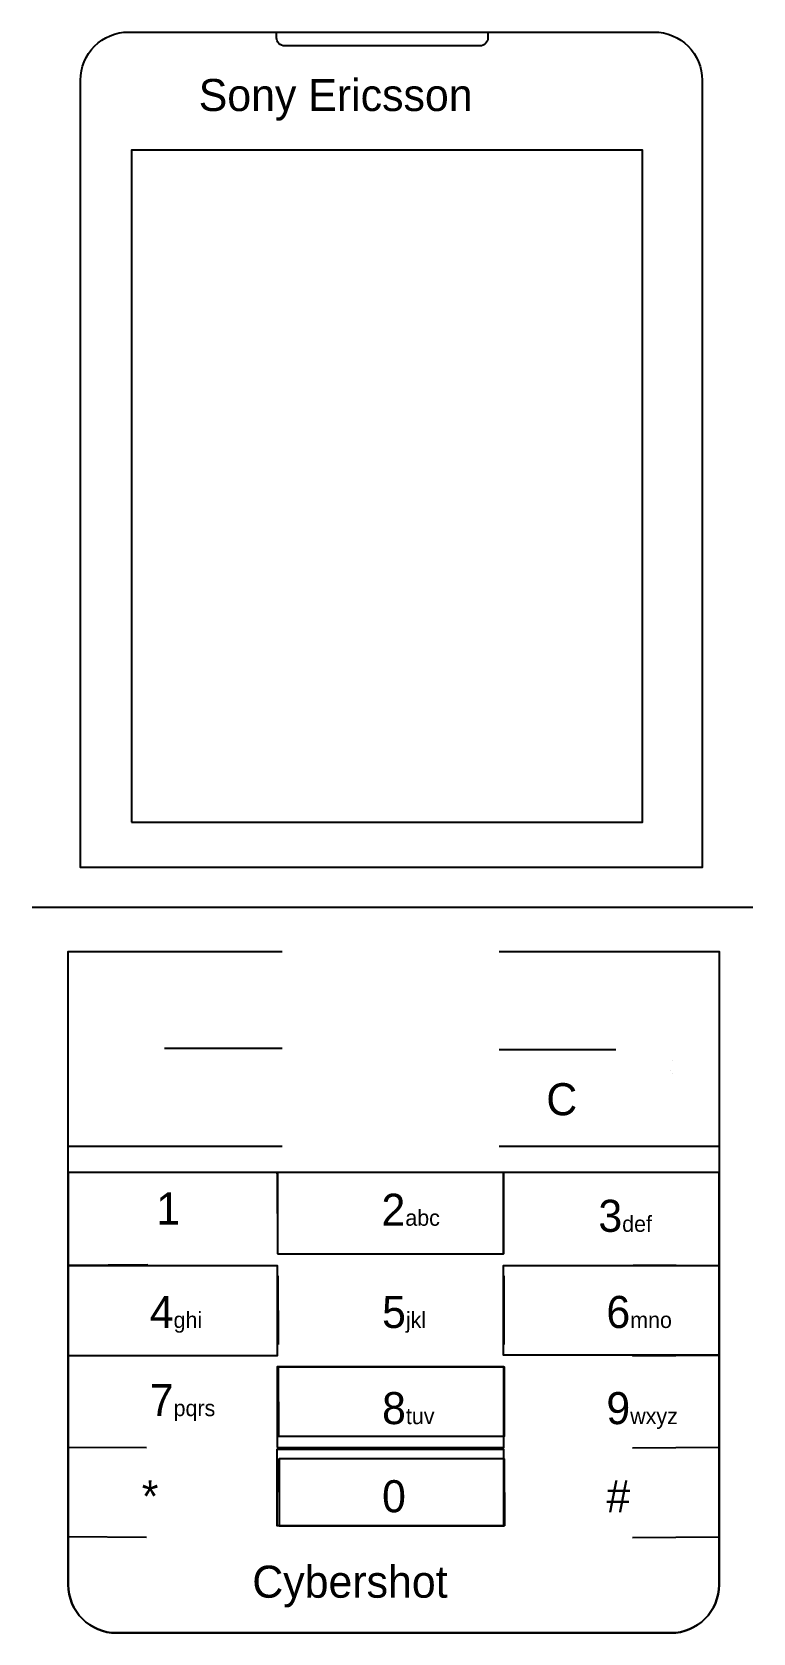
# Model space of a CAD drawing. Header units: inches. Extents: x 21.2 to 66.2, y 0.9 to 100.9.
import ezdxf

# ---------------------------------------------------------------- set-up
doc = ezdxf.new("R2010")
doc.units = ezdxf.units.IN
doc.header["$MEASUREMENT"] = 0

msp = doc.modelspace()

# ---------------------------------------------------------------- linework, layer by layer
for p, q in [((21.169, 46.239, 13), (66.169, 46.239, 13)), ((29.43, 37.442, 13), (36.788, 37.442, 13)), ((57.605, 37.348, 13), (50.326, 37.348, 13)), ((61.034, 36.039, 13), (61.034, 36.039, 13)), ((61.034, 36.039, 13), (61.034, 36.039, 13)), ((61.034, 36.039, 13), (61.034, 36.039, 13)), ((61.171, 36.692, 13.4), (61.171, 36.692, 13.4)), ((61.171, 36.692, 13.4), (61.171, 36.692, 13.4)), ((61.171, 36.692, 13.4), (61.171, 36.692, 13.4)), ((61.134, 35.872, 13.3), (61.134, 35.872, 13.3)), ((61.134, 35.872, 13.3), (61.134, 35.872, 13.3)), ((61.134, 35.872, 13.3), (61.134, 35.872, 13.3)), ((36.466, 29.593, 13), (36.466, 29.675, 13)), ((36.466, 29.593, 13), (36.495, 24.611, 13)), ((50.591, 29.72, 13), (50.605, 24.611, 13)), ((28.395, 23.921, 13), (23.435, 23.884, 13)), ((36.503, 23.23, 13), (36.528, 18.942, 13)), ((50.609, 23.23, 13), (50.622, 18.942, 13)), ((58.714, 23.921, 13), (64.05, 23.884, 13)), ((28.321, 18.252, 13), (23.435, 18.246, 13)), ((58.64, 18.252, 13), (64.05, 18.288, 13)), ((36.536, 17.561, 13), (36.561, 13.2, 13)), ((50.626, 17.561, 13), (50.638, 13.2, 13)), ((28.321, 12.51, 13), (23.435, 12.522, 13)), ((58.64, 12.51, 13), (64.05, 12.546, 13)), ((36.569, 11.819, 13), (36.593, 7.633, 13)), ((50.642, 11.819, 13), (50.654, 7.633, 13)), ((28.321, 6.913, 13), (23.435, 6.942, 13)), ((58.64, 6.913, 13), (64.05, 6.949, 13))]:
    msp.add_line(p, q)
at = {"elevation": 13}
for points in [[(27.198, 100.855), (60, 100.855, -0.414214), (63, 97.855), (63, 48.725), (24.198, 48.725), (24.198, 97.855, -0.414214)], [(36.438, 100.855), (49.629, 100.855), (49.629, 100.493, -0.414214), (49.129, 99.993), (36.938, 99.993, -0.414214), (36.438, 100.493)], [(26.435, 0.948), (61.05, 0.948, 0.414214), (64.05, 3.948), (64.05, 29.675), (23.435, 29.675), (23.435, 3.948, 0.414214)]]:
    msp.add_lwpolyline(points, format="xyb", close=True, dxfattribs=at)
at = {"color": 0, "elevation": 13}
msp.add_lwpolyline([(27.373, 51.552), (59.264, 51.552), (59.264, 93.492), (27.373, 93.492)], close=True, dxfattribs=at)
at = {"elevation": 13}
msp.add_lwpolyline([(50.326, 43.474), (64.05, 43.474), (64.05, 3.948, -0.414214), (61.05, 0.948), (26.435, 0.948, -0.414214), (23.435, 3.948), (23.435, 43.474), (36.788, 43.474)], format="xyb", dxfattribs=at)
msp.add_lwpolyline([(50.326, 31.333), (64.05, 31.333), (64.05, 29.675), (23.435, 29.675), (23.435, 31.333), (36.788, 31.333)], dxfattribs=at)
for points in [[(36.495, 24.611), (50.591, 24.611), (50.591, 29.675), (36.495, 29.675)], [(23.435, 23.884), (36.466, 23.884), (36.466, 18.246), (23.435, 18.246)], [(64.05, 18.288), (50.591, 18.288), (50.591, 23.884), (64.05, 23.884)], [(36.466, 12.522), (50.626, 12.522), (50.626, 17.561), (36.466, 17.561)], [(36.536, 17.561), (50.638, 17.561), (50.638, 13.2), (36.536, 13.2)], [(50.591, 7.633), (36.466, 7.633), (36.466, 12.422), (50.591, 12.422)], [(36.593, 7.633), (50.642, 7.633), (50.642, 11.819), (36.593, 11.819)]]:
    msp.add_lwpolyline(points, close=True, dxfattribs=at)

# ---------------------------------------------------------------- texts
at = {"char_height": 2, "attachment_point": 1}
for s, width, insert in [('Sony Ericsson', 25.0951, (31.574, 97.925, 13)), ('C', 3.84285, (53.269, 35.257, 13.3))]:
    msp.add_mtext_dynamic_manual_height_columns(s, width=width, gutter_width=1, heights=[0], dxfattribs=dict(at, insert=insert))
for s, insert, width in [('1', (28.93, 28.437, 13.3), 4.49747), ('2{\\H0.5x;abc}', (42.981, 28.358, 13.3), 3.58461), ('\\pt2;3{\\H0.5x;def}', (56.518, 27.981, 13.3), 3.58461), ('\\pt2;4{\\H0.5x;ghi}', (28.518, 21.981, 13.3), 3.58461), ('\\pt2;5{\\H0.5x;jkl}', (43.018, 21.981, 13.3), 3.58461), ('\\pt2;6{\\H0.5x;mno}', (57.018, 21.981, 13.3), 3.58461), ('\\pt2;7{\\H0.5x;pqrs}', (28.518, 16.481, 13.3), 3.58461), ('\\pt2;8{\\H0.5x;tuv}', (43.018, 15.981, 13.3), 3.58461), ('\\pt2;9{\\H0.5x;wxyz}', (57.018, 15.981, 13.3), 3.58461), ('\\pt2;*', (28.018, 10.481, 13.3), 3.58461), ('\\pt2;0', (43.018, 10.481, 13.3), 3.58461), ('\\pt2;#', (57.018, 10.481, 13.3), 3.58461), ('Cybershot', (34.918, 5.148, 13), 26)]:
    msp.add_mtext(s, dxfattribs=dict(at, insert=insert, width=width))

doc.saveas('drawing.dxf')
